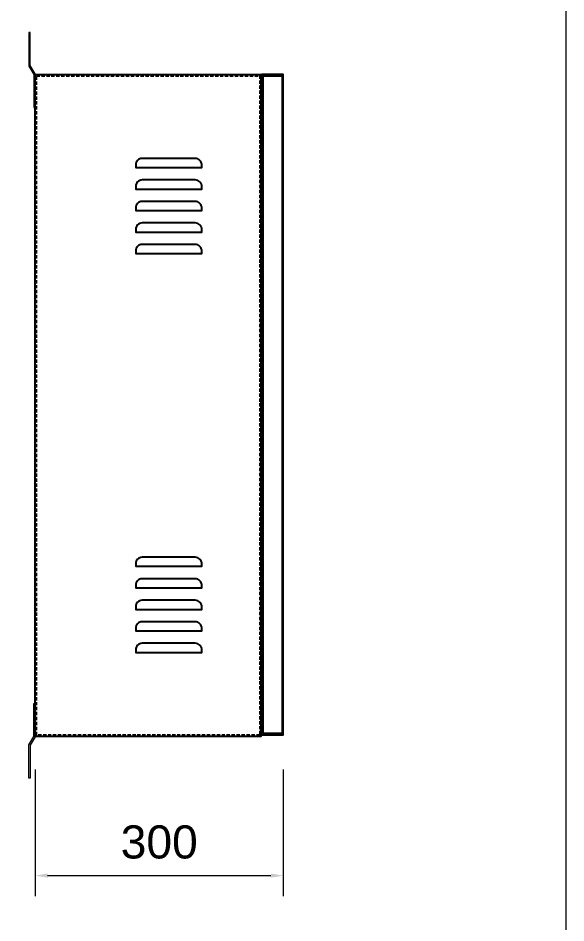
# Model space of a CAD drawing. Header units: millimetres. Extents: x 0 to 4548, y 0 to 3216.
# Drawn here: x 3885 to 4548, y 1482 to 2575 of the extents above; entities that cross this region are included whole.
import ezdxf
from ezdxf.enums import TextEntityAlignment as Align

# ---------------------------------------------------------------- set-up
doc = ezdxf.new("R2010")
doc.units = ezdxf.units.MM
doc.linetypes.add('KHUAT', pattern=[6, 4, -2])
doc.layers.add('0 TĂNG CỨNG', color=7, linetype='Continuous', lineweight=15)
doc.layers.add('DIM', color=253, linetype='Continuous')
doc.styles.add('Arial', font='arial.ttf')
doc.styles.add('Tahoma (Input Text)', font='tahoma.ttf')
doc.dimstyles.new('Thiện Dim-40', dxfattribs={"dimtxt": 40, "dimasz": 15, "dimexe": 25, "dimexo": 40, "dimgap": 20, "dimtad": 1, "dimdec": 0, "dimtxsty": 'Arial', "dimcen": 15, "dimclrd": 5, "dimclre": 5, "dimclrt": 3, "dimazin": 3, "dimtfac": 1, "dimtdec": 0, "dimtmove": 0, "dimatfit": 3, "dimldrblk": 'OBLIQUE', "dimlwd": 9, "dimlwe": 9})

# ---------------------------------------------------------------- blocks, each defined once
blk = doc.blocks.new('KHUNG KT1')
at = {"color": 7}
blk.add_lwpolyline([(0, 0), (7128, 0), (7128, -5040), (0, -5040)], close=True, dxfattribs=at)
at = {"color": 1, "style": 'Tahoma (Input Text)', "flags": 8}
for tag, p in [('#01', (328.9, -4851.1)), ('#03', (1514.7, -4846.3)), ('#05', (2819, -4851.1)), ('#07', (4424, -4851.1)), ('#09', (5172.9, -4851.1)), ('#02', (189.8, -4995.1)), ('#04', (1755.3, -4995.1)), ('#06', (2727.8, -4995.1)), ('#08', (4382.7, -4995.1)), ('#10', (5172.9, -4995.1))]:
    blk.add_attdef(tag, p, '', height=60, dxfattribs=at)
blk.add_attdef('#11', text='', height=60, dxfattribs=at).set_placement((6996, -4961.6), align=Align.CENTER)
at = {"layer": '0 TĂNG CỨNG', "color": 1, "style": 'Arial'}
blk.add_attdef('#12', (852.8, -4987.6), '', height=60, dxfattribs=at)
blk = doc.blocks.new('*D6')
at = {"layer": 'Defpoints', "color": 0, "transparency": 16777216}
for p in [(3906.1, 1707.2), (4206.1, 1707.2), (4206.1, 1538.9)]:
    blk.add_point(p, dxfattribs=at)
at = {"layer": 'DIM', "color": 5, "lineweight": 9, "transparency": 16777216}
for p, q in [((3906.1, 1667.2), (3906.1, 1513.9)), ((4206.1, 1667.2), (4206.1, 1513.9)), ((3921.1, 1538.9), (4191.1, 1538.9))]:
    blk.add_line(p, q, dxfattribs=at)
at = {"layer": 'DIM', "color": 5, "transparency": 16777216}
for points in [[(3921.1, 1541.4), (3921.1, 1536.4), (3906.1, 1538.9)], [(4191.1, 1541.4), (4191.1, 1536.4), (4206.1, 1538.9)]]:
    blk.add_solid(points, dxfattribs=at)
at = {"layer": 'DIM', "color": 3, "transparency": 16777216, "insert": (4056.1, 1579.3), "char_height": 40, "attachment_point": 5, "style": 'Arial'}
blk.add_mtext('300', dxfattribs=at)
blk = doc.blocks.new('_Oblique')
at = {"color": 0, "linetype": 'ByBlock', "lineweight": -2}
blk.add_line((-0.5, -0.5), (0.5, 0.5), dxfattribs=at)

msp = doc.modelspace()

# ---------------------------------------------------------------- linework, layer by layer
at = {"color": 7}
for points in [[(3906.1, 2507.2), (4179.1, 2507.2), (4179.1, 1707.2), (3906.1, 1707.2)], [(4181.6, 2505.7), (4181.6, 2505.7), (4204.6, 2505.7), (4204.6, 1710.7), (4181.6, 1710.7), (4181.6, 2505.7), (4180.1, 2505.7), (4180.1, 1709.2), (4206.1, 1709.2), (4206.1, 2507.2), (4180.1, 2507.2), (4180.1, 2505.7)]]:
    msp.add_lwpolyline(points, close=True, dxfattribs=at)
at = {"color": 7, "linetype": 'KHUAT'}
msp.add_lwpolyline([(3907.6, 2505.7), (4177.6, 2505.7), (4177.6, 1708.7), (3907.6, 1708.7)], close=True, dxfattribs=at)
at = {"color": 2}
for points in [[(4099.6, 2405.7), (4035.6, 2405.7, 0.414214), (4027.6, 2397.7), (4027.6, 2394.7), (4107.6, 2394.7), (4107.6, 2397.7, 0.414214)], [(4099.6, 2379.7), (4035.6, 2379.7, 0.414214), (4027.6, 2371.7), (4027.6, 2368.7), (4107.6, 2368.7), (4107.6, 2371.7, 0.414214)], [(4099.6, 2353.7), (4035.6, 2353.7, 0.414214), (4027.6, 2345.7), (4027.6, 2342.7), (4107.6, 2342.7), (4107.6, 2345.7, 0.414214)], [(4099.6, 2327.7), (4035.6, 2327.7, 0.414214), (4027.6, 2319.7), (4027.6, 2316.7), (4107.6, 2316.7), (4107.6, 2319.7, 0.414214)], [(4099.6, 2301.7), (4035.6, 2301.7, 0.414214), (4027.6, 2293.7), (4027.6, 2290.7), (4107.6, 2290.7), (4107.6, 2293.7, 0.414214)], [(4099.6, 1923.7), (4035.6, 1923.7, 0.414214), (4027.6, 1915.7), (4027.6, 1912.7), (4107.6, 1912.7), (4107.6, 1915.7, 0.414214)], [(4099.6, 1897.7), (4035.6, 1897.7, 0.414214), (4027.6, 1889.7), (4027.6, 1886.7), (4107.6, 1886.7), (4107.6, 1889.7, 0.414214)], [(4099.6, 1871.7), (4035.6, 1871.7, 0.414214), (4027.6, 1863.7), (4027.6, 1860.7), (4107.6, 1860.7), (4107.6, 1863.7, 0.414214)], [(4099.6, 1845.7), (4035.6, 1845.7, 0.414214), (4027.6, 1837.7), (4027.6, 1834.7), (4107.6, 1834.7), (4107.6, 1837.7, 0.414214)], [(4099.6, 1819.7), (4035.6, 1819.7, 0.414214), (4027.6, 1811.7), (4027.6, 1808.7), (4107.6, 1808.7), (4107.6, 1811.7, 0.414214)]]:
    msp.add_lwpolyline(points, format="xyb", close=True, dxfattribs=at)
at = {"layer": '0 TĂNG CỨNG'}
for points in [[(3900.1, 2558), (3898.3, 2558), (3898.3, 2517.3), (3904.3, 2507.3), (3904.3, 2467.3), (3906.1, 2467.3), (3906.1, 2508), (3900.1, 2518)], [(3900.1, 1656.5), (3898.3, 1656.5), (3898.3, 1697.1), (3904.3, 1707.1), (3904.3, 1747.1), (3906.1, 1747.1), (3906.1, 1706.5), (3900.1, 1696.5)]]:
    msp.add_lwpolyline(points, close=True, dxfattribs=at)

# ---------------------------------------------------------------- block references
at = {"layer": '0 TĂNG CỨNG', "color": 1, "xscale": 0.6380320210009814, "yscale": 0.6380320210009814, "zscale": 0.6380320210009814}
msp.add_blockref('KHUNG KT1', (0, 3215.7), dxfattribs=at)

# ---------------------------------------------------------------- dimensions: what is measured, and where the dimension line sits
at = {"layer": 'DIM'}
dim = msp.add_linear_dim(base=(4206.1, 1538.9), p1=(3906.1, 1707.2), p2=(4206.1, 1707.2), dimstyle='Thiện Dim-40', dxfattribs=at)
dim.commit()
dim.dimension.update_dxf_attribs({"geometry": '*D6', "text_midpoint": (4056.1, 1579.3)})

doc.saveas('drawing.dxf')
